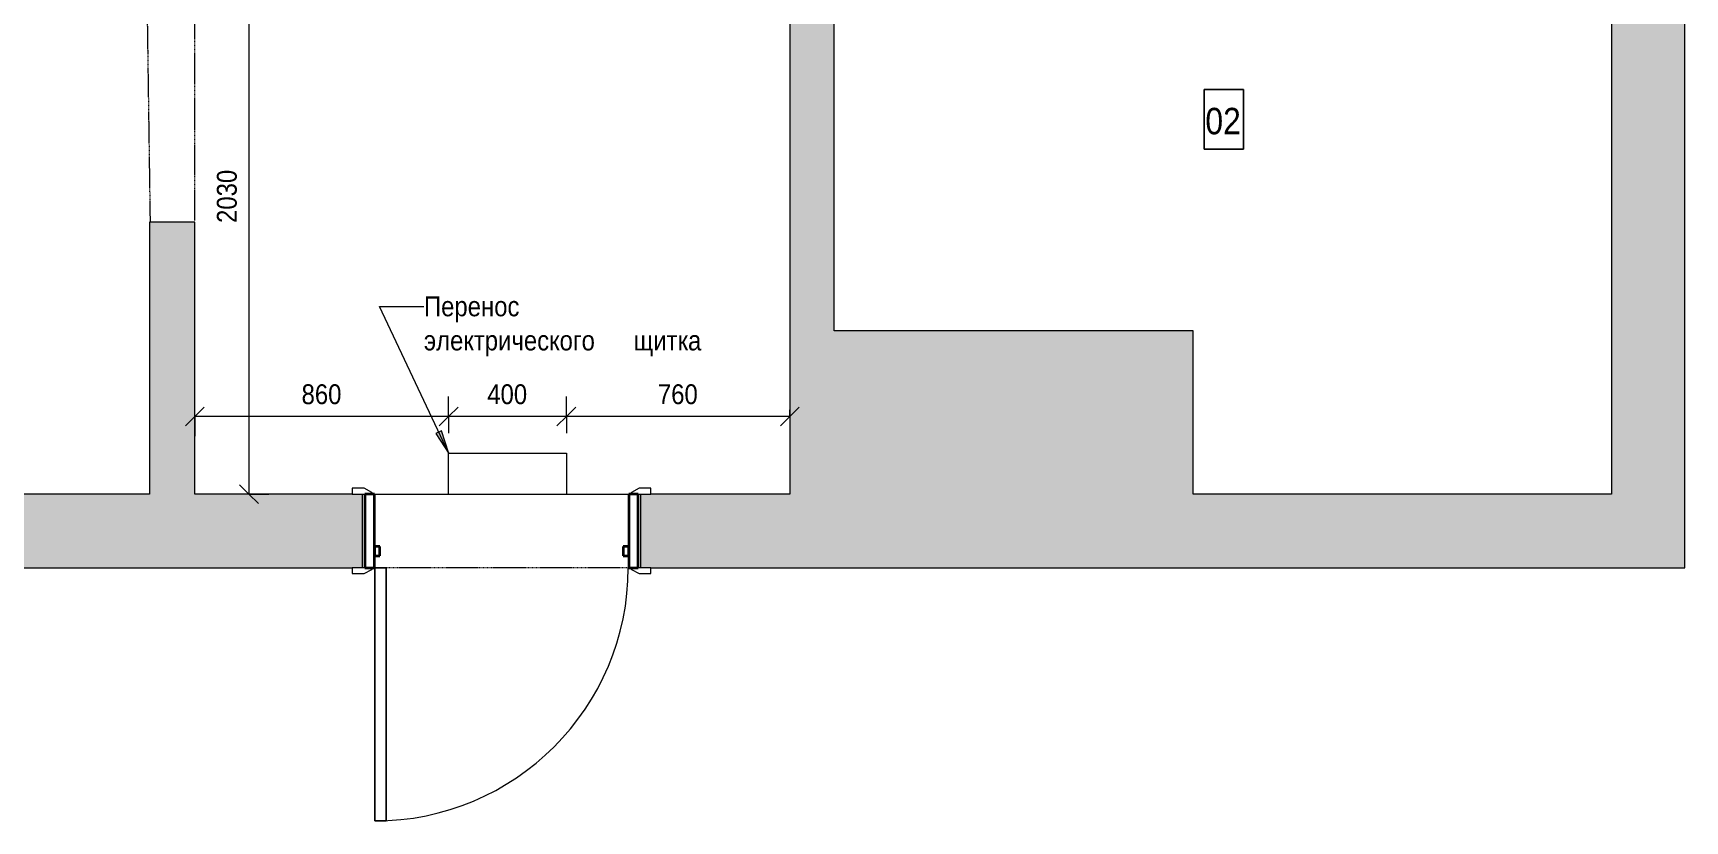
# Model space of a CAD drawing. Header units: millimetres. Extents: x 14838 to 30347, y -17371 to -9527.
# Drawn here: x 21914 to 27529, y -17371 to -14692 of the extents above; entities that cross this region are included whole.
import ezdxf

# ---------------------------------------------------------------- set-up
doc = ezdxf.new("R2010")
doc.units = ezdxf.units.MM
doc.linetypes.add('ADSK_Штрих_ш3 п1_5', pattern=[4.5, 3, -1.5])
for name, color, linetype, lineweight in [('Аннотация', 7, 'Continuous', 9), ('Двери', 7, 'Continuous', 20), ('Марки помещений', 7, 'Continuous', 18), ('Перекрытие', 7, 'Continuous', 20), ('Размеры', 7, 'Continuous', 9), ('Размеры-45', 7, 'Continuous', 9), ('Стены внутренние', 7, 'Continuous', 20)]:
    doc.layers.add(name, color=color, linetype=linetype, lineweight=lineweight)
doc.layers.add('Линии', color=94, linetype='Continuous', lineweight=9, true_color=0x00a600)
doc.styles.add('Century Gothic', font='GOTHIC.TTF', dxfattribs={"width": 0.9, "height": 67.5})
doc.styles.add('Century Gothic_1', font='GOTHIC.TTF', dxfattribs={"width": 0.9, "height": 90})
doc.dimstyles.new('GOT_1_5_округ_до_5', dxfattribs={"dimscale": 304.8, "dimtxt": 70.481358, "dimasz": 0.20876, "dimexe": 0.221457, "dimexo": 0.221457, "dimgap": 0.073819, "dimtad": 1, "dimdec": 0, "dimrnd": 5, "dimdsep": 46, "dimtxsty": 'Century Gothic', "dimblk1": 'OBLIQUE', "dimblk2": 'OBLIQUE', "dimsah": 1, "dimcen": 0.09, "dimazin": 0, "dimtfac": 1, "dimtdec": 4, "dimtix": 1, "dimtmove": 0, "dimatfit": 3, "dimfxl": 1, "dimtvp": 1, "dimtolj": 1, "dimtzin": 0, "dimarcsym": 2})

# ---------------------------------------------------------------- blocks, each defined once
blk = doc.blocks.new('IntSgl _10_ - 700х2085 256-6076316-03_План демонтажа')
at = {"layer": 'Двери'}
for p, q in [((430.5, 986), (392.5, 986)), ((392.5, 986), (392.5, 125)), ((392.5, 986), (430.5, 986)), ((392.5, 125), (392.5, 986)), ((430.5, 125), (430.5, 986)), ((430.5, 986), (430.5, 125)), ((392.5, 125), (430.5, 125)), ((430.5, 125), (392.5, 125))]:
    blk.add_line(p, q, dxfattribs=at)
at = {"layer": 'Двери', "lineweight": 9}
for p, q in [((-467.5, 145), (-507.5, 145)), ((-507.5, 145), (-507.5, 125)), ((-507.5, 125), (-437.5, 125)), ((-441.5, 131), (-467.5, 145)), ((437.5, 125), (507.5, 125)), ((467.5, 145), (441.5, 131)), ((507.5, 145), (467.5, 145)), ((507.5, 125), (507.5, 145)), ((-507.5, -125), (-507.5, -145)), ((-437.5, -125), (-507.5, -125)), ((-507.5, -145), (-467.5, -145)), ((-467.5, -145), (-441.5, -131)), ((507.5, -125), (437.5, -125)), ((441.5, -131), (467.5, -145)), ((467.5, -145), (507.5, -145)), ((507.5, -145), (507.5, -125))]:
    blk.add_line(p, q, dxfattribs=at)
at = {"layer": 'Двери', "lineweight": 35}
for p, q in [((-432.5, 125), (-464.5, 125)), ((-464.5, 125), (-464.5, -125)), ((-432.5, -125), (-432.5, 125)), ((432.5, 125), (432.5, -125)), ((464.5, 125), (432.5, 125)), ((464.5, -125), (464.5, 125)), ((-413.5, 85), (-432.5, 85)), ((-432.5, 85), (-432.5, 53)), ((-413.5, 53), (-413.5, 85)), ((432.5, 85), (413.5, 85)), ((413.5, 85), (413.5, 53)), ((432.5, 53), (432.5, 85)), ((-432.5, 53), (-413.5, 53)), ((413.5, 53), (432.5, 53)), ((-464.5, -125), (-432.5, -125)), ((432.5, -125), (464.5, -125))]:
    blk.add_line(p, q, dxfattribs=at)
at = {"layer": 'Двери', "lineweight": 9}
for centre, radius, start, end in [((430.5, 125), 861, 90, 180), ((-445.5, 124), 8.06, 7.125, 60.2551), ((-445.5, 124), 8.06, 7.125, 60.2551), ((445.5, 124), 8.06, 119.7449, 172.875), ((445.5, 124), 8.06, 119.7449, 172.875), ((-445.5, -124), 8.06, 299.7449, 352.875), ((-445.5, -124), 8.06, 299.7449, 352.875), ((445.5, -124), 8.06, 187.125, 240.2551), ((445.5, -124), 8.06, 187.125, 240.2551)]:
    blk.add_arc(centre, radius, start, end, dxfattribs=at)
blk = doc.blocks.new('Марка_Помещение_Номер - Номер-4743664-03_План демонтажа')
at = {"layer": 'Марки помещений'}
for p, q in [((-1.48, 2.76), (-1.48, 7.26)), ((-1.48, 7.26), (1.49, 7.26)), ((1.49, 7.26), (-1.48, 7.26)), ((-1.48, 7.26), (-1.48, 2.76)), ((1.49, 7.26), (1.49, 2.76)), ((1.49, 2.76), (1.49, 7.26)), ((1.49, 2.76), (-1.48, 2.76)), ((-1.48, 2.76), (1.49, 2.76))]:
    blk.add_line(p, q, dxfattribs=at)
blk = doc.blocks.new('DIMBLOCK8-03_План демонтажа')
at = {"layer": 'Размеры-45'}
for p, q in [((23726.8, -15995.5), (23726.8, -15928)), ((24486.8, -15995.5), (23726.8, -15995.5)), ((23726.8, -15995.5), (23726.8, -16052.6)), ((24486.8, -15995.5), (24486.8, -15973)), ((24486.8, -15995.5), (24486.8, -16063))]:
    blk.add_line(p, q, dxfattribs=at)
at = {"layer": 'Размеры-45', "lineweight": 18}
for p, q in [((23726.8, -15995.5), (23695, -16027.4)), ((23726.8, -15995.5), (23758.6, -15963.7)), ((24486.8, -15995.5), (24455, -16027.4)), ((24486.8, -15995.5), (24518.6, -15963.7))]:
    blk.add_line(p, q, dxfattribs=at)
at = {"layer": 'Размеры-45', "color": 0, "insert": (24038, -15886.5), "char_height": 67.5, "width": 165.128, "attachment_point": 1, "line_spacing_factor": 0.984502, "style": 'Century Gothic'}
blk.add_mtext('760', dxfattribs=at)
blk = doc.blocks.new('_Oblique')
at = {"color": 0, "linetype": 'ByBlock', "lineweight": -2}
blk.add_line((-0.5, -0.5), (0.5, 0.5), dxfattribs=at)
blk = doc.blocks.new('DIMBLOCK9-03_План демонтажа')
at = {"layer": 'Размеры-45'}
for p, q in [((23326.8, -15995.5), (23326.8, -15928)), ((23726.8, -15995.5), (23726.8, -15928)), ((23726.8, -15995.5), (23326.8, -15995.5)), ((23326.8, -15995.5), (23326.8, -16052.6)), ((23726.8, -15995.5), (23726.8, -16052.6))]:
    blk.add_line(p, q, dxfattribs=at)
at = {"layer": 'Размеры-45', "lineweight": 18}
for p, q in [((23326.8, -15995.5), (23295, -16027.4)), ((23326.8, -15995.5), (23358.6, -15963.7)), ((23726.8, -15995.5), (23695, -16027.4)), ((23726.8, -15995.5), (23758.6, -15963.7))]:
    blk.add_line(p, q, dxfattribs=at)
at = {"layer": 'Размеры-45', "color": 0, "insert": (23458, -15886.5), "char_height": 67.5, "width": 165.128, "attachment_point": 1, "line_spacing_factor": 0.984502, "style": 'Century Gothic'}
blk.add_mtext('400', dxfattribs=at)
blk = doc.blocks.new('DIMBLOCK10-03_План демонтажа')
at = {"layer": 'Размеры-45'}
for p, q in [((23326.8, -15995.5), (23326.8, -15928)), ((22464.5, -15995.5), (22464.5, -15973)), ((23326.8, -15995.5), (22464.5, -15995.5)), ((22464.5, -15995.5), (22464.5, -16063)), ((23326.8, -15995.5), (23326.8, -16052.6))]:
    blk.add_line(p, q, dxfattribs=at)
at = {"layer": 'Размеры-45', "lineweight": 18}
for p, q in [((22464.5, -15995.5), (22432.7, -16027.4)), ((22464.5, -15995.5), (22496.3, -15963.7)), ((23326.8, -15995.5), (23295, -16027.4)), ((23326.8, -15995.5), (23358.6, -15963.7))]:
    blk.add_line(p, q, dxfattribs=at)
at = {"layer": 'Размеры-45', "color": 0, "insert": (22826.9, -15886.5), "char_height": 67.5, "width": 165.128, "attachment_point": 1, "line_spacing_factor": 0.984502, "style": 'Century Gothic'}
blk.add_mtext('860', dxfattribs=at)
blk = doc.blocks.new('DIMBLOCK13-03_План демонтажа')
at = {"layer": 'Размеры-45', "lineweight": 18}
for p, q in [((22648.1, -14232.1), (22616.3, -14200.3)), ((22648.1, -14232.1), (22680, -14264)), ((22648.1, -16260.1), (22616.3, -16228.3)), ((22648.1, -16260.1), (22680, -16292))]:
    blk.add_line(p, q, dxfattribs=at)
at = {"layer": 'Размеры-45'}
for p, q in [((22648.1, -14232.1), (22528.5, -14232.1)), ((22648.1, -14232.1), (22648.1, -16260.1)), ((22648.1, -14232.1), (22715.6, -14232.1)), ((22648.1, -16260.1), (22625.6, -16260.1)), ((22648.1, -16260.1), (22715.6, -16260.1))]:
    blk.add_line(p, q, dxfattribs=at)
at = {"layer": 'Размеры-45', "color": 0, "insert": (22539.1, -15337.9), "char_height": 67.5, "width": 220.17, "attachment_point": 1, "rotation": 90, "line_spacing_factor": 0.984502, "style": 'Century Gothic'}
blk.add_mtext('2030', dxfattribs=at)

msp = doc.modelspace()

# ---------------------------------------------------------------- hatches: boundary and pattern name
at = {"layer": 'Аннотация'}
msp.add_hatch(color=256, dxfattribs=at).paths.add_polyline_path([(23327, -16122.3), (23302.2, -16044.4), (23282.9, -16053.5)])
at = {"layer": 'Стены внутренние', "true_color": 0xcacaca}
for points in [[(24636.8, -16510.1), (24636.8, -14237.1), (24486.8, -14237.1), (24486.8, -16510.1)], [(27278.8, -16260.1), (27528.8, -16260.1), (27528.8, -14237.1), (27278.8, -14237.1), (27278.8, -14482.1)], [(22464.5, -16260.1), (22464.5, -15335.1), (22309.5, -15335.1), (22309.5, -16260.1)], [(25856.8, -16510.1), (25856.8, -15705.1), (24636.8, -15705.1), (24636.8, -16510.1)], [(27528.8, -16510.1), (27528.8, -16260.1), (25856.8, -16260.1), (25856.8, -16510.1), (27278.8, -16510.1)]]:
    msp.add_hatch(color=9, dxfattribs=at).paths.add_polyline_path(points)
h = msp.add_hatch(color=9, dxfattribs=at)
h.paths.add_polyline_path([(24486.8, -16510.1), (24486.8, -16260.1), (23979.3, -16260.1), (23979.3, -16510.1), (24014.3, -16510.1)])
h.paths.add_polyline_path([(23034.3, -16510.1), (23034.3, -16260.1), (21118.8, -16260.1), (21118.8, -16510.1), (22999.3, -16510.1)])

# ---------------------------------------------------------------- linework, layer by layer
at = {"layer": 'Аннотация'}
for p, q in [((23091.9, -15621.5), (23242.8, -15621.5)), ((23327, -16122.3), (23091.9, -15621.5)), ((23302.2, -16044.4), (23282.9, -16053.5)), ((23282.9, -16053.5), (23327, -16122.3)), ((23327, -16122.3), (23302.2, -16044.4))]:
    msp.add_line(p, q, dxfattribs=at)
at = {"layer": 'Линии', "color": 7, "linetype": 'ADSK_Штрих_ш3 п1_5'}
for p, q in [((22301, -14550.1), (22312, -15332.5)), ((22464, -15330.1), (22464, -14545.1)), ((23034.3, -16260.1), (23944.3, -16260.1)), ((23937.3, -16510.1), (23076.3, -16510.1))]:
    msp.add_line(p, q, dxfattribs=at)
at = {"layer": 'Линии', "color": 1, "lineweight": 20, "true_color": 0xff0000}
for p, q in [((23326.8, -16260.1), (23326.8, -16120.1)), ((23326.8, -16120.1), (23726.8, -16120.1)), ((23726.8, -16120.1), (23726.8, -16260.1))]:
    msp.add_line(p, q, dxfattribs=at)
at = {"layer": 'Перекрытие'}
msp.add_line((23074.3, -16260.1), (23939.3, -16260.1), dxfattribs=at)
at = {"layer": 'Стены внутренние'}
for p, q in [((24486.8, -14237.1), (24486.8, -16260.1)), ((24636.8, -15705.1), (24636.8, -14387.1)), ((27278.8, -14397.1), (27278.8, -16260.1)), ((27528.8, -16510.1), (27528.8, -14482.1)), ((22309.5, -15335.1), (22309.5, -16260.1)), ((22464.5, -15335.1), (22309.5, -15335.1)), ((22464.5, -16260.1), (22464.5, -15335.1)), ((25856.8, -15705.1), (24636.8, -15705.1)), ((25856.8, -16260.1), (25856.8, -15705.1)), ((22309.5, -16260.1), (15237.8, -16260.1)), ((22999.3, -16260.1), (22464.5, -16260.1)), ((23034.3, -16510.1), (23034.3, -16260.1)), ((23979.3, -16260.1), (23979.3, -16510.1)), ((24486.8, -16260.1), (24014.3, -16260.1)), ((27278.8, -16260.1), (25856.8, -16260.1)), ((14837.8, -16510.1), (22999.3, -16510.1)), ((24014.3, -16510.1), (27528.8, -16510.1))]:
    msp.add_line(p, q, dxfattribs=at)

# ---------------------------------------------------------------- block references
at = {"layer": 'Двери', "lineweight": 9, "rotation": 180}
msp.add_blockref('IntSgl _10_ - 700х2085 256-6076316-03_План демонтажа', (23506.8, -16385.1), dxfattribs=at)
at = {"layer": 'Марки помещений', "xscale": 44.99999999999998, "yscale": 44.99999999999998, "zscale": 44.99999999999998}
msp.add_blockref('Марка_Помещение_Номер - Номер-4743664-03_План демонтажа', (25961.7, -15211.2), dxfattribs=at)

# ---------------------------------------------------------------- texts
at = {"layer": 'Аннотация', "char_height": 67.5, "attachment_point": 1, "style": 'Century Gothic'}
for s, insert, width in [('Перенос', (23242.8, -15587.7), 477.285), ('\\fCentury Gothic|b0|i0|c204|p34|;\\W.9; ', (23636.6, -15587.7), 29.222), ('электрического', (23242.8, -15703.8), 834.436), ('\\fCentury Gothic|b0|i0|c204|p34|;\\W.9; ', (23931.3, -15703.8), 29.222), ('щитка', (23955.4, -15703.8), 331.177), ('\\fCentury Gothic|b0|i0|c204|p34|;\\W.9; ', (24228.6, -15703.8), 29.222)]:
    msp.add_mtext(s, dxfattribs=dict(at, insert=insert, width=width))
at = {"layer": 'Марки помещений', "lineweight": 9, "insert": (25898.8, -14946.5), "char_height": 90, "width": 155.848, "attachment_point": 1, "style": 'Century Gothic_1'}
msp.add_mtext('02', dxfattribs=at)

# ---------------------------------------------------------------- dimensions: what is measured, and where the dimension line sits
at = {"layer": 'Размеры'}
for base, p1, p2, angle, override, picture, middle in [((22648.1, -16260.1), (22461, -14232.1), (22693.1, -16260.1), 90, {"dimpost": '<>', "dimfxl": 2041.236791}, 'DIMBLOCK13-03_План демонтажа', (22590.2, -15246.1)), ((22464.5, -15995.5), (23326.8, -16120.1), (22464.5, -16040.5), 0, {"dimpost": '<>', "dimfxl": 865.9827}, 'DIMBLOCK10-03_План демонтажа', (22895.7, -15937.6))]:
    dim = msp.add_linear_dim(base=base, p1=p1, p2=p2, angle=angle, dimstyle='GOT_1_5_округ_до_5', override=override, dxfattribs=at)
    dim.commit()
    dim.dimension.update_dxf_attribs({"geometry": picture, "text_midpoint": middle})
for base, p1, p2, override, picture, middle in [((23326.8, -15995.5), (23726.8, -16120.1), (23326.8, -16120.1), {"dimpost": '<>', "dimfxl": 400}, 'DIMBLOCK9-03_План демонтажа', (23526.8, -15937.6)), ((23726.8, -15995.5), (24486.8, -16040.5), (23726.8, -16120.1), {"dimpost": '<>', "dimfxl": 764.157466}, 'DIMBLOCK8-03_План демонтажа', (24106.8, -15937.6))]:
    dim = msp.add_linear_dim(base=base, p1=p1, p2=p2, dimstyle='GOT_1_5_округ_до_5', override=override, dxfattribs=at)
    dim.commit()
    dim.dimension.update_dxf_attribs({"geometry": picture, "text_midpoint": middle})

doc.saveas('drawing.dxf')
